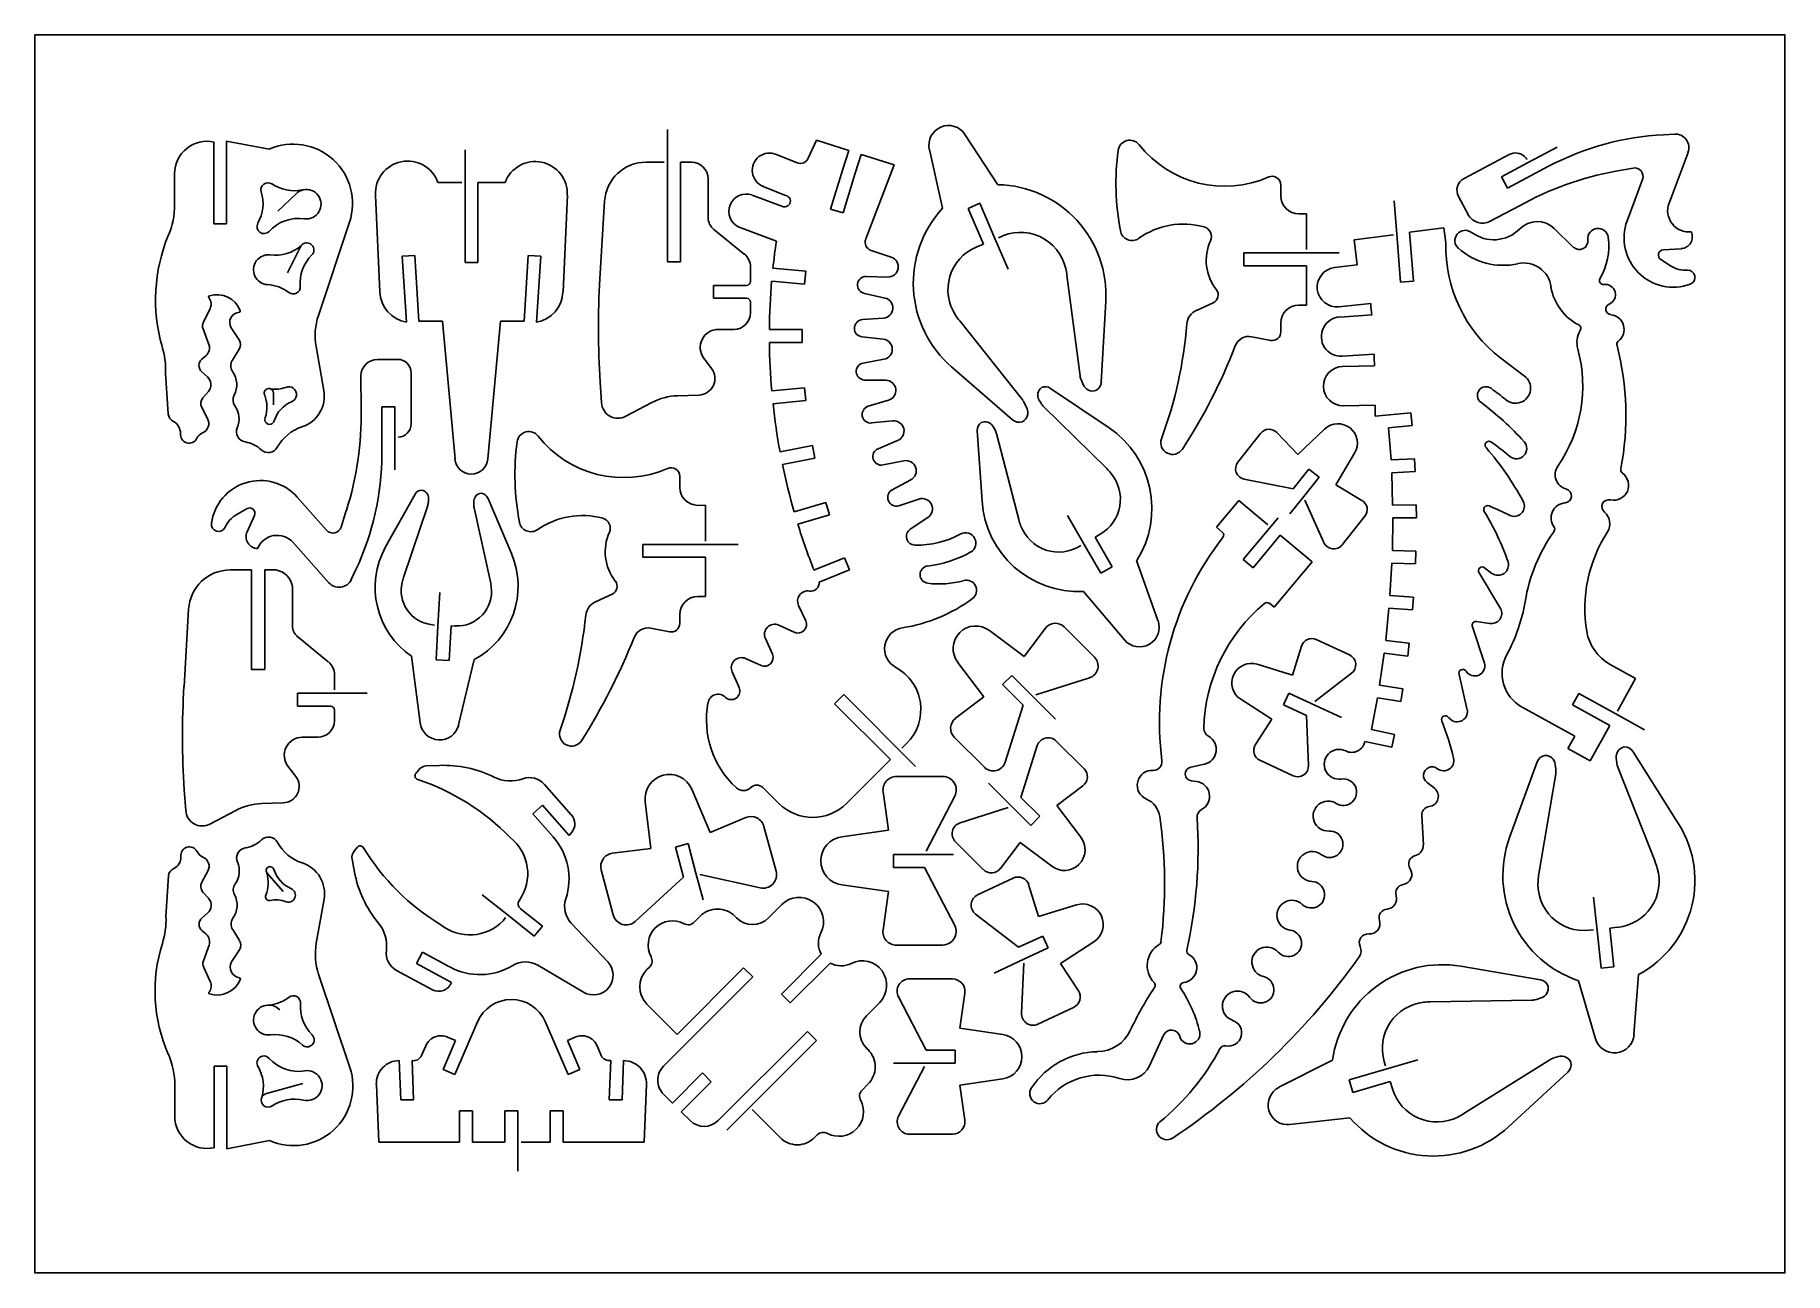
# Model space of a CAD drawing. Header units: millimetres. Extents: x 483 to 724, y 523 to 694.
import ezdxf

# ---------------------------------------------------------------- set-up
doc = ezdxf.new("R2010")
doc.units = ezdxf.units.MM
doc.layers.add('WHITE', color=7, linetype='Continuous')

msp = doc.modelspace()

# ---------------------------------------------------------------- linework, layer by layer
at = {"linetype": 'Continuous'}
msp.add_lwpolyline([(483.21, 693.6), (724.39, 693.6), (724.39, 523.02), (483.21, 523.02)], close=True, dxfattribs=at)
at = {"layer": 'WHITE', "linetype": 'Continuous'}
for p, q in [((570.4, 662.35), (570.4, 680.56)), ((507.88, 678.84), (507.88, 667.59)), ((509.6, 678.99), (515.48, 677.86)), ((509.6, 667.59), (509.6, 678.99)), ((542.51, 662.25), (542.51, 677.77)), ((589.79, 676.65), (590.9, 679.11)), ((590.9, 679.11), (595.37, 677.67)), ((606.47, 677.82), (608.28, 669.73)), ((615.93, 672.97), (611.37, 679.9)), ((688.92, 675.99), (693, 678.14)), ((709.17, 679.94), (707.65, 679.86)), ((569.94, 676.09), (567.43, 676.09)), ((573.71, 676.07), (572.18, 676.07)), ((572.18, 676.07), (572.18, 662.35)), ((585.39, 677.14), (588.24, 675.99)), ((595.37, 677.67), (594.54, 675.1)), ((596.24, 674.58), (597.08, 677.15)), ((597.08, 677.15), (601.61, 675.69)), ((601.61, 675.69), (597.71, 665.49)), ((686.37, 677.13), (680.16, 673.82)), ((685.33, 674.06), (688.92, 675.99)), ((691.91, 675.55), (686.17, 672.49)), ((708.41, 670.43), (711.03, 677.41)), ((502.46, 670.25), (502.46, 674.51)), ((542.04, 673.29), (538.75, 673.29)), ((548, 673.29), (544.23, 673.29)), ((544.23, 673.29), (544.23, 662.25)), ((575.99, 668.42), (575.99, 673.81)), ((594.54, 675.1), (592.87, 669.61)), ((594.58, 669.09), (596.24, 674.58)), ((654.91, 671.43), (654.91, 672.93)), ((686.17, 672.49), (685.33, 674.06)), ((701.08, 674.83), (703.45, 675.27)), ((704.75, 673.7), (702.63, 667.99)), ((519.24, 671.77), (516.67, 669.34)), ((530.15, 671.53), (530.74, 658.21)), ((555.99, 658.21), (556.58, 671.53)), ((561.71, 670.69), (561.07, 660.02)), ((586.35, 669.93), (582.03, 671.55)), ((583.59, 672.71), (586.66, 671.5)), ((670.89, 666.15), (670.52, 670.74)), ((679.41, 671.34), (680.71, 668.86)), ((592.87, 669.61), (594.58, 669.09)), ((611.81, 669.71), (613.45, 670.42)), ((613.92, 664.78), (611.81, 669.71)), ((613.45, 670.42), (615.51, 665.58)), ((658.44, 668.95), (657.39, 668.95)), ((658.44, 664.03), (658.44, 668.95)), ((683.78, 667.93), (687.8, 670.06)), ((507.88, 667.59), (509.6, 667.59)), ((526.55, 667.79), (522.27, 654.95)), ((580.96, 663.42), (576.76, 666.82)), ((580.26, 667.13), (585.39, 665.19)), ((670.43, 666.06), (665, 665.37)), ((671.41, 659.53), (670.89, 666.15)), ((677.37, 667.03), (672.65, 666.41)), ((672.65, 666.41), (673.19, 659.69)), ((677.65, 664.98), (677.37, 667.03)), ((692.59, 666.94), (695.22, 664.37)), ((518.02, 660.83), (519.82, 664.41)), ((598.44, 663.91), (601.21, 663)), ((612.92, 664.37), (613.92, 664.78)), ((615.51, 665.58), (617.31, 661.35)), ((649.83, 661.81), (649.83, 663.57)), ((649.83, 663.57), (662.95, 663.57)), ((665, 665.37), (665.44, 661.95)), ((707.61, 663.99), (710.08, 664.15)), ((533.82, 663.13), (535.54, 663.23)), ((534.4, 654.02), (533.82, 663.13)), ((535.54, 663.23), (536.11, 654.17)), ((544.23, 662.25), (542.51, 662.25)), ((550.62, 654.17), (551.19, 663.23)), ((551.19, 663.23), (552.91, 663.13)), ((552.91, 663.13), (552.32, 654.02)), ((572.18, 662.35), (570.4, 662.35)), ((581.82, 659.65), (581.82, 661.65)), ((584.92, 661.47), (589.43, 661.05)), ((589.43, 661.05), (589.26, 659.27)), ((658.45, 661.81), (649.83, 661.81)), ((658.45, 656.39), (658.45, 661.81)), ((665.44, 661.95), (662.29, 661.54)), ((708.63, 661.81), (707.28, 662.66)), ((576.74, 657.33), (576.74, 659.1)), ((576.74, 659.1), (581.27, 659.1)), ((589.26, 659.27), (584.74, 659.7)), ((600.72, 660.25), (597.8, 660.34)), ((627.25, 646.62), (625.43, 660.49)), ((673.19, 659.69), (671.41, 659.53)), ((581.27, 657.33), (576.74, 657.33)), ((581.82, 655.31), (581.82, 656.78)), ((597.51, 657.99), (600.36, 657.36)), ((630.17, 645.78), (630.79, 656.86)), ((643.28, 655.66), (645.59, 656.7)), ((657.4, 656.39), (658.45, 656.39)), ((662.92, 656.14), (667.29, 656.62)), ((507.35, 655.93), (506.43, 654.02)), ((536.11, 654.17), (539.36, 654.17)), ((539.36, 654.17), (541.1, 635.18)), ((545.63, 635.18), (547.36, 654.17)), ((547.36, 654.17), (550.62, 654.17)), ((600.16, 654.59), (597.24, 654.38)), ((619.35, 643.26), (610.65, 654.21)), ((654.92, 652.7), (654.92, 653.91)), ((667.43, 655.02), (663.04, 654.74)), ((506.38, 653.1), (507.19, 650.95)), ((511.36, 651.58), (510.27, 653.23)), ((577.38, 653.03), (579.54, 653.03)), ((584.42, 653.02), (588.96, 653.02)), ((588.96, 651.25), (584.43, 651.23)), ((588.96, 653.02), (588.96, 651.25)), ((597.21, 652.01), (600.11, 651.7)), ((653.51, 651.51), (650.92, 652.02)), ((506.75, 649.39), (506.22, 648.95)), ((510.42, 648.81), (511.36, 650.31)), ((521.95, 650.67), (523.02, 644.61)), ((533.2, 648.9), (530.42, 648.9)), ((576.47, 647.64), (575.4, 649.05)), ((600.2, 648.91), (597.33, 648.39)), ((663.36, 649.35), (667.76, 649.61)), ((688.48, 646.58), (685.21, 649.09)), ((501.59, 641.39), (501.22, 646.99)), ((506.22, 647.17), (506.98, 646.49)), ((528.14, 646.62), (528.15, 642.06)), ((535.06, 640.01), (535.06, 647.05)), ((609.53, 647.86), (617.93, 640.59)), ((667.82, 648.01), (663.43, 647.93)), ((507.12, 644.49), (506.35, 643.61)), ((516.09, 644.26), (516.08, 642.62)), ((561.11, 645.78), (561.3, 642.94)), ((571.76, 643.9), (574.74, 643.99)), ((584.76, 644.55), (589.27, 644.99)), ((589.27, 644.99), (589.44, 643.22)), ((597.53, 646.06), (600.47, 646.02)), ((631.24, 639.49), (623.17, 644.91)), ((627.69, 645.41), (627.43, 646.02)), ((506.2, 642.27), (506.99, 640.75)), ((531.03, 635.87), (531.03, 642.38)), ((531.03, 642.38), (532.8, 642.38)), ((532.8, 642.38), (532.8, 633.69)), ((564.64, 641.07), (568.22, 642.95)), ((589.44, 643.22), (584.92, 642.78)), ((600.85, 643.27), (598.05, 642.45)), ((619.93, 642.13), (619.65, 642.74)), ((621.57, 643.35), (621.87, 642.85)), ((622.19, 642.42), (630.91, 633.85)), ((663.52, 642.5), (667.92, 642.58)), ((667.92, 642.58), (667.92, 641.07)), ((667.92, 641.07), (672.83, 641.55)), ((672.83, 641.55), (673.01, 639.79)), ((598.52, 640.14), (601.41, 640.43)), ((615.23, 639.69), (615.52, 639.18)), ((660.93, 639.29), (657.24, 635.78)), ((673.01, 639.79), (669.77, 639.47)), ((669.77, 639.47), (670.11, 635.05)), ((585.89, 636.15), (590.36, 637.03)), ((590.36, 637.03), (590.7, 635.29)), ((602.09, 637.71), (599.4, 636.59)), ((613.73, 629.38), (613.08, 639.09)), ((615.73, 638.67), (618.8, 626.83)), ((652.13, 638.71), (648.97, 634.75)), ((657.24, 635.78), (654.36, 638.82)), ((590.7, 635.29), (586.24, 634.41)), ((600.09, 634.35), (602.96, 634.93)), ((662.49, 631.61), (665.08, 635.99)), ((670.11, 635.05), (673.35, 635.22)), ((673.35, 635.22), (673.44, 633.45)), ((572.07, 631.27), (572.07, 632.78)), ((603.91, 632.31), (601.33, 630.91)), ((649.87, 632.39), (656.63, 631.06)), ((656.63, 631.06), (658.79, 633.79)), ((660.19, 632.69), (658.07, 630.02)), ((658.79, 633.79), (660.19, 632.69)), ((673.44, 633.45), (670.2, 633.27)), ((670.2, 633.27), (670.32, 628.82)), ((523.4, 625.37), (519.35, 629.93)), ((535.6, 630.34), (531.54, 623.06)), ((537.43, 629.26), (537.44, 629.75)), ((548.87, 622.15), (545.6, 629.82)), ((602.25, 628.74), (605.04, 629.66)), ((658.07, 630.02), (656.15, 627.61)), ((658.24, 629.49), (660.85, 623.65)), ((666.09, 629.47), (662.49, 631.61)), ((512.44, 628.34), (511.04, 627.54)), ((512.44, 625.15), (513.46, 627.41)), ((526.12, 628.1), (525.4, 625.78)), ((534, 618.86), (537.34, 628.79)), ((543.71, 629.43), (543.68, 628.93)), ((543.72, 628.46), (545.98, 618.23)), ((575.6, 628.81), (574.55, 628.79)), ((575.6, 623.86), (575.6, 628.81)), ((587.84, 627.89), (592.2, 629.19)), ((592.71, 627.47), (588.35, 626.18)), ((592.2, 629.19), (592.71, 627.47)), ((606.27, 627.13), (603.84, 625.49)), ((627.81, 623.41), (625.51, 627.39)), ((649.11, 629.46), (646.04, 625.79)), ((653.11, 626.09), (649.11, 629.46)), ((663.35, 623.33), (666.49, 627.29)), ((670.32, 628.82), (673.57, 628.85)), ((673.59, 627.07), (670.35, 627.05)), ((673.57, 628.85), (673.59, 627.07)), ((630.03, 624.82), (629.31, 624.41)), ((646.04, 625.79), (646.84, 625.11)), ((654.53, 627.06), (649.72, 621.33)), ((651.08, 620.18), (654.84, 624.66)), ((654.84, 624.66), (659.23, 620.99)), ((670.35, 627.05), (670.28, 622.59)), ((523.71, 618.11), (518.78, 623.67)), ((566.99, 621.65), (566.99, 623.39)), ((566.99, 623.39), (580.11, 623.39)), ((630.12, 619.43), (627.81, 623.41)), ((629.31, 624.41), (631.67, 620.34)), ((670.28, 622.59), (673.52, 622.49)), ((673.52, 622.49), (673.45, 620.71)), ((513.07, 619.89), (510.12, 619.89)), ((513.07, 606.17), (513.07, 619.89)), ((516.4, 619.89), (514.87, 619.89)), ((514.87, 619.89), (514.87, 606.17)), ((526.8, 618.55), (527.44, 619.94)), ((575.62, 621.65), (566.99, 621.65)), ((575.62, 616.22), (575.62, 621.65)), ((590.57, 619.84), (594.78, 621.57)), ((595.45, 619.91), (591.28, 618.22)), ((594.78, 621.57), (595.45, 619.91)), ((631.67, 620.34), (630.12, 619.43)), ((637.98, 612.92), (635.04, 621.17)), ((649.72, 621.33), (651.08, 620.18)), ((659.23, 620.99), (653.99, 614.75)), ((670.21, 620.82), (669.95, 616.39)), ((673.45, 620.71), (670.21, 620.82)), ((682.99, 620.2), (684.01, 619.42)), ((518.68, 612.23), (518.68, 617.62)), ((685.19, 614.57), (682.25, 619.47)), ((538.75, 612.18), (538.99, 616.77)), ((562.75, 616.55), (560.44, 615.5)), ((574.56, 616.22), (575.62, 616.22)), ((627.72, 616.93), (633.36, 610.26)), ((653.99, 614.75), (653.33, 615.29)), ((669.95, 616.39), (673.19, 616.13)), ((673.19, 616.13), (673.05, 614.37)), ((504.39, 614.49), (503.75, 603.82)), ((572.08, 612.53), (572.08, 613.74)), ((588.44, 614.99), (589.43, 612.87)), ((669.81, 614.61), (669.37, 610.19)), ((673.05, 614.37), (669.81, 614.61)), ((681.88, 612.79), (683.68, 612.53)), ((523.64, 607.23), (519.44, 610.65)), ((538.28, 612.27), (537.78, 612.35)), ((538.51, 607.49), (538.75, 612.18)), ((540.55, 612.19), (540.28, 607.39)), ((541.14, 612.16), (540.55, 612.19)), ((568.08, 611.86), (570.66, 611.37)), ((583.88, 610.43), (584.84, 608.29)), ((587.86, 611.3), (585.72, 612.29)), ((619.52, 607.94), (614.75, 611.54)), ((622.48, 611.86), (619.52, 607.94)), ((629.23, 607.86), (625.05, 612.03)), ((664.37, 608.17), (659.79, 610.3)), ((669.37, 610.19), (672.6, 609.79)), ((682.99, 607.05), (681.32, 612.05)), ((535.11, 607.99), (536.3, 598.82)), ((657.75, 609.39), (656.52, 605.39)), ((669.16, 608.42), (668.52, 604.03)), ((672.39, 608.03), (669.16, 608.42)), ((672.6, 609.79), (672.39, 608.03)), ((514.87, 606.17), (513.07, 606.17)), ((524.48, 603.37), (524.48, 605.46)), ((540.28, 607.39), (538.51, 607.49)), ((541.6, 598.54), (543.75, 607.54)), ((579.31, 605.83), (580.26, 603.7)), ((583.27, 606.73), (581.15, 607.69)), ((610.37, 607.17), (613.99, 602.41)), ((656.52, 605.39), (651.64, 606.9)), ((659.6, 601.77), (664.65, 605.65)), ((680.61, 600.58), (679.49, 605.46)), ((703.79, 604.93), (700.28, 606.87)), ((616.57, 604.09), (617.83, 605.34)), ((619.4, 601.26), (616.57, 604.09)), ((617.83, 605.34), (623.85, 599.31)), ((621.15, 602.69), (628.53, 605.01)), ((668.52, 604.03), (671.72, 603.5)), ((671.72, 603.5), (671.43, 601.74)), ((701.31, 600.45), (703.79, 604.93)), ((519.4, 601.13), (519.4, 602.9)), ((519.4, 602.9), (528.99, 602.9)), ((523.94, 601.13), (519.4, 601.13)), ((524.48, 599.11), (524.48, 600.58)), ((594.67, 602.71), (593.42, 601.46)), ((593.42, 601.46), (601.12, 593.75)), ((604.57, 592.81), (594.67, 602.71)), ((613.99, 602.41), (610.07, 599.45)), ((616.92, 593.4), (619.4, 601.26)), ((649.39, 602.07), (653.68, 599.31)), ((655.27, 601.31), (656.01, 602.93)), ((658.43, 599.85), (655.27, 601.31)), ((656.01, 602.93), (659.11, 601.49)), ((659.11, 601.49), (663.28, 599.55)), ((668.23, 602.27), (667.4, 597.9)), ((671.43, 601.74), (668.23, 602.27)), ((688.15, 600.99), (695.41, 596.98)), ((695.12, 601.31), (696, 602.86)), ((700.24, 598.47), (695.12, 601.31)), ((696, 602.86), (701, 600.09)), ((653.68, 599.31), (651.41, 595.82)), ((658.73, 592.94), (658.43, 599.85)), ((697.52, 593.58), (700.24, 598.47)), ((701, 600.09), (705.03, 597.86)), ((520.06, 596.83), (522.2, 596.83)), ((602.69, 595.34), (603.36, 596.01)), ((609.89, 596.87), (614.07, 592.7)), ((627.8, 592.5), (623.96, 596.31)), ((670.2, 595.49), (666.49, 596.27)), ((667.4, 597.9), (670.57, 597.22)), ((670.57, 597.22), (670.2, 595.49)), ((695.41, 596.98), (694.48, 595.27)), ((601.12, 593.75), (595.05, 587.73)), ((621.33, 595.69), (619.09, 588.55)), ((652.03, 593.66), (656.61, 591.54)), ((690.25, 593.43), (686.44, 583.01)), ((694.48, 595.27), (697.52, 593.58)), ((701.12, 593.95), (701.2, 593.3)), ((709.38, 585.42), (703.48, 594.82)), ((519.15, 591.43), (518.08, 592.85)), ((536.1, 592.35), (535.7, 591.86)), ((538.94, 592.96), (537.14, 592.89)), ((608.33, 591.43), (601.93, 591.42)), ((642.51, 592.73), (644.37, 593.11)), ((690.48, 578.02), (692.79, 591.81)), ((692.81, 592.42), (692.73, 593.07)), ((701.34, 592.7), (706.48, 579.71)), ((503.79, 589.58), (503.99, 586.74)), ((557.13, 586.14), (553.42, 590.34)), ((576.27, 583.7), (573.72, 589.69)), ((585.74, 587.71), (583.52, 589.89)), ((600.09, 589.31), (600.84, 584.03)), ((606.04, 581.14), (609.97, 588.73)), ((620.45, 584.69), (614.64, 590.5)), ((619.09, 588.55), (621.71, 585.94)), ((624.05, 587.43), (627.63, 590.13)), ((643.27, 590.73), (642.59, 590.82)), ((676.08, 589.8), (675.07, 590.61)), ((507.32, 584.86), (510.91, 586.75)), ((514.46, 587.69), (517.42, 587.79)), ((551.82, 586.27), (553.15, 587.46)), ((554.62, 583.11), (551.82, 586.27)), ((553.15, 587.46), (556.83, 583.29)), ((567.32, 587.95), (568.1, 581.51)), ((617.33, 587.14), (610.71, 585.05)), ((627.35, 583.06), (624.05, 587.43)), ((556.83, 583.29), (557.22, 583.77)), ((581.16, 585.78), (576.27, 583.7)), ((585.35, 578.37), (583.68, 584.54)), ((600.84, 584.03), (594.4, 583.13)), ((621.71, 585.94), (620.45, 584.69)), ((674.55, 581.99), (674.32, 586.05)), ((527.6, 581.65), (527.2, 581.15)), ((568.1, 581.51), (562.8, 580.86)), ((571.5, 581.71), (573.22, 582.18)), ((572.6, 577.57), (571.5, 581.71)), ((573.22, 582.18), (574.31, 578.11)), ((610.07, 582.42), (613.91, 578.61)), ((616.29, 578.77), (618.97, 582.35)), ((618.97, 582.35), (623.35, 579.06)), ((526.92, 580.02), (527.24, 578.26)), ((601.52, 578.9), (601.52, 580.67)), ((601.52, 580.67), (609.8, 580.67)), ((605.81, 578.9), (601.52, 578.9)), ((609.97, 570.88), (605.81, 578.9)), ((501.26, 572.13), (501.61, 577.73)), ((507.03, 578.37), (506.21, 576.86)), ((517.43, 575.57), (515.22, 578.11)), ((561.25, 578.55), (562.91, 572.35)), ((565.94, 571.46), (572.6, 577.57)), ((574.31, 578.11), (575.3, 574.45)), ((574.84, 577.93), (583.15, 576.09)), ((594.4, 576.49), (600.84, 575.57)), ((618.03, 577.42), (613.12, 575.11)), ((621.52, 572.15), (620.2, 576.43)), ((506.36, 575.5), (507.15, 574.63)), ((521.98, 568.45), (523.06, 574.51)), ((548.46, 572.27), (544.86, 575.14)), ((600.84, 575.57), (600.09, 570.31)), ((698.49, 570.23), (698.01, 574.82)), ((507.02, 572.62), (506.24, 571.97)), ((548.08, 571.98), (547.72, 571.55)), ((552.03, 569.42), (548.46, 572.27)), ((550.07, 573.26), (553.14, 570.82)), ((574.9, 572.17), (574.07, 571.34)), ((579.88, 571.94), (579.66, 572.17)), ((586.12, 573.78), (584.31, 571.94)), ((612.84, 572.46), (618.75, 567.89)), ((626.75, 573.74), (621.52, 572.15)), ((506.24, 570.15), (506.78, 569.73)), ((510.46, 570.33), (511.39, 568.81)), ((553.14, 570.82), (552.03, 569.42)), ((562.14, 565.91), (557.12, 571.21)), ((618.75, 567.89), (622.11, 569.45)), ((622.11, 569.45), (622.85, 567.82)), ((697.4, 570.25), (698.01, 570.31)), ((699.04, 565.02), (698.49, 570.23)), ((701.32, 570.65), (700.24, 570.54)), ((700.24, 570.54), (700.81, 565.21)), ((507.2, 568.17), (506.42, 566.02)), ((511.38, 567.54), (510.31, 565.87)), ((535.8, 565.66), (536.64, 567.22)), ((536.64, 567.22), (540.36, 565.19)), ((586.1, 561.45), (591.58, 566.94)), ((601.93, 568.19), (608.33, 568.21)), ((622.85, 567.82), (619.57, 566.29)), ((624.55, 565.66), (629.13, 568.63)), ((506.47, 565.1), (507.37, 563.19)), ((533.04, 564.7), (537.99, 562.05)), ((540.6, 563.03), (535.8, 565.66)), ((552.52, 565.41), (558.79, 561.71)), ((567.91, 565.17), (567.54, 564.82)), ((571.71, 555.89), (580.88, 565.07)), ((580.88, 565.07), (582.15, 563.81)), ((592.8, 565.72), (587.31, 560.23)), ((619.57, 566.29), (615.4, 564.35)), ((619.48, 565.73), (619.19, 558.82)), ((627.01, 561.91), (624.55, 565.66)), ((690.68, 563.42), (679.72, 565.29)), ((700.81, 565.21), (699.04, 565.02)), ((526.6, 551.34), (522.3, 564.17)), ((582.15, 563.81), (569.84, 551.5)), ((609.65, 563.54), (603.75, 563.54)), ((695.93, 563.27), (698.26, 555.3)), ((703.57, 555.87), (704.2, 564.14)), ((567.52, 560.06), (571.71, 555.89)), ((587.31, 560.23), (586.1, 561.45)), ((597.79, 558.45), (599.63, 560.29)), ((602.23, 561.05), (606.03, 553.73)), ((610.67, 556.73), (611.36, 561.59)), ((621.44, 557.3), (626.33, 559.59)), ((675.55, 560.38), (689.52, 560.62)), ((690.13, 560.71), (690.77, 560.92)), ((544.22, 557.64), (541.06, 550.37)), ((556.7, 550.37), (553.54, 557.65)), ((539.46, 551.06), (541.18, 555.03)), ((541.18, 555.03), (540.07, 555.51)), ((557.67, 555.51), (556.58, 555.03)), ((556.58, 555.03), (558.3, 551.06)), ((577.35, 544.01), (589.66, 556.31)), ((590.91, 555.06), (581.82, 545.95)), ((589.66, 556.31), (590.91, 555.06)), ((616.6, 555.9), (610.67, 556.73)), ((636.79, 551.57), (638.76, 555.79)), ((535.18, 552.3), (535.39, 546.87)), ((537.08, 554.33), (536.5, 552.99)), ((561.24, 552.99), (560.67, 554.33)), ((562.35, 546.87), (562.56, 552.3)), ((598.01, 553.79), (597.79, 554.02)), ((606.03, 553.73), (610.01, 553.73)), ((610.01, 553.73), (610.01, 551.93)), ((662.04, 552.34), (654.65, 548.6)), ((669.37, 551.1), (673.79, 552.41)), ((691.99, 552.38), (680.15, 544.98)), ((693.17, 552.83), (692.53, 552.65)), ((509.63, 551.53), (507.91, 551.53)), ((507.91, 551.53), (507.91, 540.28)), ((509.63, 540.12), (509.63, 551.53)), ((533.62, 546.87), (533.4, 552.29)), ((541.06, 550.37), (539.46, 551.06)), ((558.3, 551.06), (556.7, 550.37)), ((564.34, 552.29), (564.12, 546.87)), ((571.07, 546.43), (575.19, 550.58)), ((575.19, 550.58), (576.4, 549.35)), ((610.01, 551.93), (601.51, 551.93)), ((605.79, 551.46), (602.23, 544.62)), ((664.35, 549.61), (669.37, 551.1)), ((669.35, 551.58), (669.17, 552.17)), ((686.29, 543.16), (694.47, 550.69)), ((502.48, 544.61), (502.48, 548.87)), ((520.14, 549.11), (515.11, 547.77)), ((530.26, 549.01), (530.58, 541.02)), ((567.16, 541.02), (567.48, 549.01)), ((569.84, 547.66), (571.07, 546.43)), ((576.4, 549.35), (572.28, 545.23)), ((597.2, 548.22), (598.01, 549.03)), ((610.67, 548.91), (616.6, 549.75)), ((611.36, 544.08), (610.67, 548.91)), ((664.85, 547.9), (664.35, 549.61)), ((670, 549.42), (664.85, 547.9)), ((670.3, 548.39), (670, 549.42)), ((535.39, 546.87), (533.62, 546.87)), ((541.74, 541.02), (541.74, 545.34)), ((541.74, 545.34), (543.51, 545.34)), ((543.51, 545.34), (543.51, 541.02)), ((547.98, 541.02), (547.98, 545.34)), ((547.98, 545.34), (549.75, 545.34)), ((549.75, 545.34), (549.75, 537.06)), ((554.23, 541.02), (554.23, 545.34)), ((554.23, 545.34), (556, 545.34)), ((556, 545.34), (556, 541.02)), ((564.12, 546.87), (562.35, 546.87)), ((572.28, 545.23), (573.51, 544.01)), ((581.82, 545.95), (578.56, 542.7)), ((582.06, 545.53), (585.9, 541.68)), ((656.17, 543.46), (664.43, 544.38)), ((509.63, 540.12), (515.51, 541.25)), ((530.58, 541.02), (541.74, 541.02)), ((543.51, 541.02), (547.98, 541.02)), ((550.22, 541.02), (554.23, 541.02)), ((556, 541.02), (567.16, 541.02)), ((590.66, 541.68), (591.03, 542.05)), ((603.75, 542.13), (609.65, 542.13))]:
    msp.add_line(p, q, dxfattribs=at)
for centre, radius, start, end in [((609.11, 678.42), 2.71, 33.1262, 192.8193), ((506.9, 674.51), 4.44, 77.1729, 180), ((518.79, 670.38), 8.18, 341.5651, 113.8487), ((634.11, 677.47), 1.63, 38.3675, 172.4674), ((647.18, 687.76), 15, 218.1933, 293.8197), ((709.48, 642.22), 37.68, 92.7869, 117.8055), ((709.29, 678.09), 1.86, 338.5795, 93.7046), ((534.57, 671.8), 4.43, 19.5858, 183.5461), ((552.15, 671.73), 4.43, 357.4131, 159.3834), ((567.44, 670.35), 5.73, 90.1332, 176.6726), ((573.71, 673.79), 2.28, 0.3364, 90), ((584.44, 674.95), 2.38, 66.5912, 249.1455), ((588.68, 677.1), 1.2, 248.3171, 337.7239), ((667.45, 673.15), 35.26, 172.6062, 190.6292), ((687.22, 675.46), 1.88, 47.5046, 117.0828), ((687.23, 675.46), 1.88, 32.2213, 47.5895), ((515.32, 672.27), 0.971, 56.4494, 196.9274), ((518.95, 677.66), 5.52, 235.9262, 281.4184), ((615.6, 657.77), 15.21, 356.5834, 88.7437), ((653.72, 672.95), 1.19, 358.712, 113.9628), ((681.01, 672.21), 1.83, 117.8755, 208.4429), ((708.63, 632.97), 42.54, 100.2232, 119.3175), ((703.65, 674.11), 1.18, 339.5196, 99.7824), ((509.28, 670.35), 5.36, 329.8667, 17.8045), ((520.69, 670.19), 2.14, 103.6322, 132.6789), ((520.6, 670.29), 2.04, 262.875, 101.753), ((581.24, 669.3), 2.39, 70.7847, 245.553), ((586.52, 670.71), 0.798, 257.3666, 80.3811), ((657.39, 671.43), 2.48, 180, 270), ((491.95, 670.19), 10.51, 336.2005, 0.2914), ((519.52, 662.87), 5.46, 81.2752, 137.9712), ((578.04, 668.42), 2.05, 180.1551, 231.437), ((619.52, 659.4), 15.26, 137.4165, 229.1444), ((682.72, 669.97), 2.3, 208.7962, 297.604), ((711.16, 669.4), 2.94, 159.4503, 275.8879), ((523.07, 657.12), 23.24, 157.659, 196.033), ((514.78, 667.2), 0.969, 151.7976, 315.7469), ((619.03, 660.02), 6.39, 12.6318, 118.3849), ((634.41, 666.93), 1.64, 189.9314, 305.3383), ((641.45, 657.1), 10.45, 74.175, 125.6566), ((643.95, 665.82), 1.39, 335.4976, 75.0578), ((680.32, 665.27), 1.42, 51.8428, 229.2222), ((684.25, 670.43), 5.05, 232.9189, 315.4276), ((690.25, 664.52), 3.37, 45.9729, 135.3182), ((698.63, 665.54), 1.41, 7.5946, 186.5198), ((691.3, 664.51), 8.81, 329.3395, 7.9376), ((708.99, 665.63), 6.78, 159.6417, 290.3583), ((710.01, 665.77), 1.61, 272.3663, 26.3548), ((515.39, 661.26), 2.06, 83.2911, 266.2847), ((516.31, 668.79), 5.54, 262.9435, 310.706), ((525.28, 659.38), 5.54, 135.0533, 184.3912), ((520.48, 664.19), 0.699, 131.7006, 162.0789), ((520.67, 663.98), 0.982, 315.0003, 131.6976), ((579.55, 661.65), 2.27, 0, 51.4454), ((672.81, 652.21), 88.38, 171.5509, 173.9815), ((598.81, 665.05), 1.19, 158.3175, 251.7681), ((615.4, 658.5), 6.37, 112.9118, 213.5574), ((651.21, 662.55), 6.58, 155.8251, 218.079), ((697, 664.45), 19.36, 178.4209, 232.4988), ((685.54, 671.08), 9.22, 228.2162, 282.6565), ((696.05, 665.22), 1.18, 225.7157, 7.5656), ((707.66, 663.27), 0.721, 93.6087, 238.3188), ((600.77, 661.66), 1.41, 267.8389, 71.9061), ((614.81, 659.13), 10.71, 7.2684, 12.3379), ((662.64, 658.85), 2.72, 97.3344, 275.9061), ((688.41, 658.41), 3.78, 6.9234, 103.0553), ((710.8, 665.25), 4.08, 237.7277, 272.2058), ((711.01, 660.2), 0.983, 289.8081, 93.1198), ((514.95, 653.82), 5.39, 52.7226, 86.7325), ((518.8, 658.87), 0.96, 232.3339, 4.7644), ((672.77, 653.21), 111.91, 176.5132, 183.8087), ((581.27, 659.65), 0.547, 270, 0), ((672.83, 652.23), 88.41, 175.1553, 179.4901), ((597.76, 659.15), 1.19, 87.8667, 257.8833), ((645.09, 657.78), 1.19, 294.6812, 37.2236), ((699.25, 660.07), 7.21, 189.6887, 242.8189), ((699.35, 659.75), 0.537, 150.2551, 277.125), ((699.63, 657.83), 1.4, 291.911, 99.0424), ((507.26, 657.51), 0.134, 95.7106, 225), ((506.15, 656.54), 1.34, 333.02, 41.0002), ((508.28, 654.36), 3.45, 21.1587, 107.5164), ((535.18, 658.39), 4.44, 182.4074, 259.9721), ((551.59, 658.35), 4.39, 279.6052, 358.0908), ((581.27, 656.78), 0.547, 0, 90), ((600.05, 655.99), 1.4, 274.357, 77.4123), ((657.4, 653.91), 2.48, 90, 180), ((507.06, 642.49), 160.86, 4.4686, 5.0405), ((700.47, 655.83), 0.764, 113.8602, 263.991), ((507.51, 653.49), 1.2, 154.0755, 199.2891), ((511.47, 653.99), 1.42, 93.7782, 212.3474), ((511.38, 655.54), 0.129, 267.8208, 30.092), ((530.57, 652.18), 8.75, 161.5326, 189.9157), ((579.54, 655.31), 2.28, 270, 0), ((597.33, 653.19), 1.19, 94.4966, 264.2263), ((619.01, 660.87), 10.69, 213.4522, 218.5705), ((584, 658.29), 58.12, 339.5239, 355.566), ((644.22, 653.58), 2.29, 114.3368, 174.5878), ((663.19, 652.05), 2.7, 93.117, 273.6823), ((695.71, 653.18), 0.543, 329.0374, 62.1759), ((700.19, 653.03), 2.03, 307.5457, 84.4007), ((510.32, 650.94), 1.21, 328.9283, 31.6075), ((577.37, 650.55), 2.48, 89.9195, 217.4114), ((672.8, 652.23), 88.38, 180.6483, 184.9855), ((599.95, 650.3), 1.41, 280.4228, 83.4132), ((650.53, 650.01), 2.05, 79.1293, 158.6143), ((653.72, 652.69), 1.19, 259.6952, 0.6366), ((699.08, 651.22), 3.36, 149.9201, 195.378), ((701.74, 651), 0.523, 127.5295, 202.4874), ((490.52, 647.47), 10.7, 357.4298, 17.5327), ((506.99, 648.06), 1.18, 130.8818, 229.1182), ((505.85, 650.49), 1.42, 309.458, 19.0397), ((511.62, 648.03), 1.43, 147.182, 214.7221), ((530.42, 646.62), 2.28, 90, 180), ((533.23, 647.07), 1.83, 359.1636, 90.8364), ((576.91, 678.49), 76.89, 326.9227, 338.852), ((507.06, 642.49), 160.86, 1.9664, 2.5368), ((677.09, 645.23), 19.43, 325.372, 15.1999), ((662.75, 641.14), 39.71, 349.4208, 14.0906), ((506.07, 645.42), 1.4, 318.4566, 49.6355), ((507.88, 645.41), 3.14, 332.6585, 35.3048), ((574.64, 646.27), 2.28, 272.3441, 36.9368), ((597.58, 647.24), 1.18, 101.7866, 268.0116), ((629, 646.79), 1.76, 185.6673, 206.1753), ((663.49, 645.22), 2.71, 91.4109, 270.5617), ((687.26, 644.92), 2.07, 229.4025, 53.745), ((511.96, 643.31), 1.45, 153.1778, 214.1186), ((515.45, 644.25), 0.636, 79.9055, 203.5924), ((510.51, 642.31), 4.67, 341.8753, 21.0726), ((515.45, 644.24), 0.64, 1.5424, 79.991), ((516.3, 649.15), 4.36, 262.1142, 289.6728), ((518.19, 644.07), 1.06, 289.5583, 113.6703), ((518.64, 643.83), 4.44, 287.8219, 10.0261), ((600.46, 644.62), 1.4, 286.1797, 89.8468), ((622.69, 643.98), 1.28, 125.5364, 209.2128), ((622.47, 643.87), 1.26, 55.7139, 114.3466), ((628.99, 645.94), 1.4, 202.4096, 288.4349), ((628.75, 645.87), 1.43, 298.4822, 356.257), ((683.19, 643.95), 1.19, 54.1623, 233.6428), ((661.29, 613.33), 38.83, 50.6428, 54.4326), ((507.23, 642.83), 1.17, 138.6914, 208.6104), ((508.22, 640.7), 3.12, 336.8334, 35.2527), ((520.21, 639.16), 4.23, 113.1239, 162.3867), ((485.64, 641.1), 42.52, 342.1925, 1.2869), ((563.56, 643.06), 2.27, 183.0305, 298.5294), ((572.04, 635.74), 8.16, 91.9532, 117.9364), ((672.83, 652.23), 88.41, 186.1379, 190.4795), ((598.39, 641.31), 1.18, 106.5132, 276.3613), ((618.63, 641.57), 1.42, 298.0092, 23.1986), ((617.37, 641.74), 2.49, 23.6821, 37.606), ((623.61, 643.82), 2, 209.2108, 224.5267), ((656.62, 608.6), 43.03, 42.3076, 53.0557), ((502.79, 641.47), 1.21, 183.6835, 246.4759), ((501.26, 638.65), 2.01, 1.8602, 58.4933), ((505.75, 640.07), 1.41, 293.9077, 28.7398), ((512.39, 638.93), 1.42, 157.3072, 261.3333), ((515.55, 640.6), 0.649, 156.6999, 346.0569), ((522, 633.73), 6.21, 108.785, 150.4077), ((533.2, 640.02), 1.85, 272.0957, 359.5894), ((601.56, 639.02), 1.42, 292.254, 95.8185), ((614.33, 639.17), 1.26, 125.0066, 183.6396), ((614.15, 639.07), 1.24, 29.5926, 115.4636), ((613.79, 638.15), 2.01, 14.9678, 30.702), ((618.86, 641.66), 1.42, 229.0375, 287.6963), ((623.72, 628.37), 13.42, 327.5419, 55.9311), ((653.29, 637.79), 1.48, 43.903, 141.5823), ((662.79, 637.36), 2.67, 329.1187, 133.9672), ((504.46, 638.56), 1.2, 172.6501, 333.9793), ((506.96, 637.31), 1.6, 113.603, 153.2429), ((511.47, 633.28), 4.31, 47.0756, 80.521), ((515.36, 637.46), 1.41, 226.9552, 331.7286), ((584.74, 633.02), 35.38, 172.6637, 190.6455), ((551.27, 637.33), 1.63, 38.3392, 172.4871), ((564.36, 647.65), 15.04, 218.2314, 293.6788), ((639.99, 637.44), 1.63, 161.5312, 326.0088), ((683.59, 637.09), 0.525, 48.5913, 228.5913), ((661.61, 605.71), 38.83, 50.1818, 54.9129), ((687.38, 636.63), 1.42, 230.501, 41.393), ((493.22, 636.01), 37.81, 334.8431, 359.7847), ((543.36, 635.38), 2.28, 185.0425, 354.9575), ((672.83, 652.2), 88.4, 191.6118, 195.964), ((599.86, 635.51), 1.18, 113.0425, 281.3546), ((603.26, 633.56), 1.4, 297.3603, 102.4651), ((650.15, 633.85), 1.48, 142.3058, 259.095), ((651.25, 609.28), 42.13, 28.4709, 40.6032), ((514.27, 625.42), 6.79, 41.5421, 172.3542), ((570.87, 632.77), 1.2, 0.587, 112.8833), ((627.25, 629.63), 5.55, 299.9772, 40.4172), ((624.35, 627.18), 9.35, 40.3179, 45.4621), ((694.79, 633.02), 2.07, 145.5486, 255.4063), ((700.78, 631.55), 2.06, 257.8536, 54.5079), ((702.29, 633.69), 0.536, 162.4744, 235.1247), ((536.54, 629.81), 1.08, 91.7592, 150.4157), ((536.36, 629.81), 1.08, 357.1729, 82.2664), ((544.8, 629.37), 1.09, 92.7542, 176.5065), ((544.63, 629.41), 1.05, 22.6781, 83.5821), ((574.55, 631.27), 2.48, 180, 270), ((601.92, 629.88), 1.19, 119.4089, 286.4782), ((605.48, 628.31), 1.42, 303.5244, 108.1491), ((693.99, 630.09), 0.971, 275.4433, 73.3533), ((700.11, 628.61), 0.958, 76.043, 231.4881), ((513.02, 624.05), 4.01, 119.5758, 154.4665), ((512.8, 627.71), 0.722, 334.7184, 119.9882), ((535.55, 629.39), 1.88, 341.4373, 355.9437), ((545.43, 628.84), 1.75, 177.2019, 192.5963), ((558.63, 616.62), 10.76, 74.8027, 124.785), ((627, 630.21), 13.29, 183.5656, 273.1034), ((665.35, 628.21), 1.47, 321.259, 59.4818), ((683.41, 628.21), 0.544, 68.459, 210.9638), ((652.68, 609.38), 35.5, 19.1013, 31.5049), ((668.89, 592.78), 38.83, 63.17, 67.7139), ((687.07, 628.67), 1.4, 242.2161, 29.4759), ((694.21, 627.06), 2.06, 93.5454, 216.9837), ((698.11, 626.25), 2.14, 328.413, 48.768), ((508.52, 626.19), 0.996, 172.3047, 334.8407), ((513.95, 624.49), 1.65, 156.1317, 267.6909), ((516.59, 621.74), 2.92, 41.4734, 158.0078), ((524.28, 626.15), 1.18, 221.7948, 341.5657), ((551.56, 626.79), 1.63, 190.9111, 304.9671), ((561.11, 625.66), 1.39, 335.6388, 75.5649), ((568.41, 622.4), 6.61, 156.0105, 217.7645), ((672.83, 652.23), 88.4, 197.1396, 201.4917), ((604.49, 624.5), 1.19, 123.499, 269.3658), ((604.82, 635.73), 12.42, 268.4209, 298.8395), ((611.47, 623.59), 1.42, 299.9457, 117.532), ((627.85, 629.18), 9.36, 194.5315, 199.6483), ((624.28, 627.9), 5.55, 199.639, 303.5305), ((646.51, 624.7), 0.531, 323.129, 51.1146), ((711.13, 611.91), 22.83, 144.4351, 170.9282), ((692.12, 625.51), 0.536, 324.3459, 35.7759), ((716.17, 614.59), 19.36, 147.0324, 189.5142), ((541.56, 617.48), 11.47, 150.8947, 235.7897), ((604.48, 635.9), 15.57, 276.5479, 299.6237), ((679.55, 598.93), 41.37, 142.0341, 187.3916), ((662.2, 624.26), 1.48, 204.5412, 320.8318), ((510.12, 614.14), 5.75, 90, 176.5398), ((516.03, 617.23), 2.68, 8.3334, 82.0027), ((538.35, 617.63), 11.45, 298.1471, 23.2512), ((606.38, 619.25), 1.19, 95.8873, 264.0991), ((682.68, 619.78), 0.525, 53.1301, 215.7067), ((684.85, 620.58), 1.43, 234.0903, 16.7503), ((525.11, 619.41), 1.91, 222.732, 333.2548), ((538.43, 617.06), 4.75, 166.7321, 262.0947), ((541.59, 616.33), 8, 161.5661, 166.8289), ((541.37, 616.93), 4.77, 267.1906, 7.0518), ((538.18, 616.49), 7.99, 7.3739, 12.6222), ((562.26, 617.63), 1.18, 294.5505, 37.6476), ((590.11, 618.15), 1.18, 261.5008, 3.252), ((607.83, 630.86), 12.9, 262.9926, 285.0992), ((611.58, 617.08), 1.4, 305.7161, 106.54), ((561.39, 613.43), 2.27, 114.5085, 174.5722), ((574.56, 613.74), 2.48, 90, 180), ((589.72, 615.59), 1.41, 81.2218, 205.1784), ((599.44, 633.41), 21.75, 278.8655, 306.5858), ((667.53, 597.42), 23.25, 129.8098, 178.4554), ((652.99, 614.88), 0.529, 50.3253, 130.7648), ((663.71, 620.03), 25.29, 332.1539, 349.7056), ((488.12, 621.19), 71.4, 340.8816, 353.9327), ((588.35, 612.38), 1.19, 245.4495, 24.5505), ((635.44, 611.99), 2.71, 219.8056, 20.1275), ((681.81, 612.26), 0.537, 82.875, 203.3852), ((683.95, 613.91), 1.41, 259.1145, 27.7839), ((520.74, 612.24), 2.05, 180.2276, 230.96), ((480.25, 645.22), 92.29, 328.0272, 337.9609), ((567.7, 609.85), 2.05, 79.1285, 158.6143), ((570.88, 612.55), 1.21, 259.1861, 358.727), ((585.14, 611.02), 1.39, 65.2947, 205.119), ((603.23, 609.03), 2.92, 98.6864, 241.9121), ((612.87, 609.05), 3.12, 52.9833, 217.0167), ((623.84, 610.83), 1.71, 44.6835, 142.9508), ((659.16, 608.97), 1.47, 64.7056, 163.2194), ((703.37, 612.46), 6.38, 189.578, 241.0163), ((580.57, 606.42), 1.39, 65.2947, 205.119), ((583.75, 607.81), 1.19, 245.8459, 23.6665), ((628.01, 606.65), 1.72, 287.763, 44.9217), ((663.75, 606.83), 1.49, 307.3815, 64.5807), ((690.72, 605.65), 5.32, 151.0743, 241.057), ((522.18, 605.45), 2.31, 0.3312, 50.6176), ((598.72, 600.67), 6.58, 314.8387, 61.5648), ((650.85, 604.33), 2.69, 73.0016, 236.9409), ((679.98, 605.66), 0.529, 29.9272, 202.5555), ((681.62, 606.69), 1.41, 212.943, 14.5359), ((615.45, 597.01), 111.91, 176.5132, 183.8087), ((579.17, 603.21), 1.19, 225.0823, 24.4733), ((523.94, 600.58), 0.547, 0, 90), ((588.56, 599.28), 12.81, 169.6003, 227.3477), ((577.35, 601.37), 1.4, 45.3719, 170.7237), ((679.21, 600.38), 1.42, 214.7717, 8.2273), ((522.2, 599.11), 2.28, 270, 0), ((538.98, 599.17), 2.7, 187.4858, 346.4735), ((611.1, 598.08), 1.71, 127.2757, 225.0174), ((677.59, 599.28), 0.527, 32.4695, 201.921), ((641.13, 584.98), 38.64, 13.4113, 21.4148), ((520.05, 594.35), 2.48, 89.9198, 217.411), ((557.16, 597.28), 1.66, 161.3964, 326.1357), ((622.84, 595.19), 1.58, 44.9408, 161.8966), ((645.48, 598.02), 1.17, 178.7127, 242.2717), ((643.92, 595.15), 2.09, 282.5644, 60.9545), ((652.65, 595.01), 1.48, 146.645, 245.0588), ((664.68, 596.59), 1.84, 243.2489, 349.992), ((615.28, 593.91), 1.72, 225.0003, 342.4077), ((637.34, 593.46), 1.19, 268.3147, 7.0869), ((662.94, 593.11), 2.05, 63.6685, 278.4136), ((677.33, 593.63), 1.42, 233.0224, 12.4705), ((691.59, 592.94), 1.43, 101.5953, 159.8457), ((691.33, 592.94), 1.4, 5.4403, 91.0912), ((702.56, 594.1), 1.44, 102.4902, 185.8352), ((703.45, 593.53), 2.26, 185.7438, 201.4241), ((702.27, 594.09), 1.42, 31.1486, 90.5405), ((517.35, 590.06), 2.27, 271.796, 37.2772), ((536.12, 591.52), 0.541, 141.7041, 253.004), ((526.1, 561.11), 31.48, 44.0906, 71.7339), ((537.2, 591.49), 1.4, 92.5076, 141.7918), ((539.58, 577.57), 15.4, 63.4128, 92.3818), ((548.73, 595.88), 5.07, 243.5204, 290.0681), ((551.36, 588.53), 2.74, 41.4481, 109.0529), ((570.64, 588.37), 3.35, 23.1986, 187.0967), ((601.92, 589.58), 1.84, 89.3964, 188.3346), ((608.33, 589.58), 1.85, 332.5112, 90), ((626.65, 591.39), 1.6, 307.6782, 43.9676), ((637.19, 590.22), 2.06, 86.6558, 247.1006), ((642.71, 591.78), 0.968, 101.9457, 262.8587), ((657.25, 592.87), 1.48, 244.359, 2.5791), ((663.52, 589.27), 1.83, 237.465, 98.7778), ((675.76, 591.57), 1.18, 52.3524, 234.1623), ((690.55, 592.18), 2.28, 350.5927, 6.0441), ((580.86, 590.93), 1.44, 227.6195, 314.2462), ((582.68, 589.06), 1.18, 45, 134.5416), ((643.03, 588.69), 2.06, 297.676, 83.3296), ((675.21, 588.69), 1.41, 276.5198, 52.2671), ((506.27, 586.89), 2.28, 183.6989, 297.4552), ((514.72, 579.53), 8.17, 91.8717, 117.8195), ((555.78, 584.9), 1.83, 321.7959, 42.3575), ((590.39, 592.39), 6.6, 225.1639, 315), ((635.13, 585.47), 3.12, 8.005, 66.3369), ((644.56, 585.82), 1.19, 118.8672, 183.2155), ((661.43, 585.98), 2.07, 57.6536, 273.3139), ((675.51, 586.1), 1.19, 96.7124, 182.5943), ((581.88, 584.06), 1.86, 14.8781, 112.7217), ((611.19, 583.54), 1.58, 107.5627, 225.0496), ((574.1, 576.66), 64.79, 352.9086, 8.1985), ((578.78, 581.57), 64.73, 347.4313, 3.7017), ((661.64, 582.09), 1.83, 232.5735, 92.8368), ((697.31, 577.09), 14.67, 298.0327, 34.5997), ((504.49, 580.55), 1.18, 27.0896, 186.8018), ((512.42, 580.19), 1.42, 98.6536, 202.7054), ((511.64, 585.47), 3.92, 278.2034, 314.9932), ((515.39, 581.66), 1.43, 28.4821, 133.1035), ((521.84, 585.15), 5.91, 208.4232, 252.1434), ((528.03, 581.33), 0.544, 30.9638, 143.1301), ((555.4, 597.96), 31.48, 211.2906, 238.9249), ((544.75, 578.02), 6.37, 324.4624, 51.6272), ((548.01, 577.3), 8.8, 341.8459, 41.391), ((594.87, 579.81), 3.35, 98.001, 261.999), ((625.07, 581.34), 2.86, 232.9696, 37.0304), ((673.13, 581.93), 1.42, 282.9946, 2.6754), ((700.76, 577.76), 15.25, 159.8642, 251.5494), ((501.68, 580.26), 1.64, 293.4992, 5.1233), ((506.99, 581.8), 1.61, 206.4371, 246.5188), ((505.83, 579.05), 1.38, 330.4612, 67.8905), ((508.31, 578.41), 3.06, 324.3755, 23.8865), ((515.62, 578.47), 0.535, 17.5245, 198.8861), ((518.67, 575.29), 4.45, 350.0219, 72.2188), ((528.39, 580.26), 1.49, 142.9825, 189.2624), ((563.03, 579.03), 1.84, 97.0735, 195.1457), ((659.25, 579.03), 2.06, 51.5719, 268.1524), ((673.7, 579.39), 1.17, 101.9667, 214.7214), ((696.47, 575.87), 10.72, 15.8429, 21.027), ((502.82, 577.65), 1.21, 113.4481, 176.1859), ((507.26, 576.29), 1.19, 151.1328, 221.367), ((511.95, 575.81), 1.41, 144.8833, 207.8894), ((510.92, 576.81), 4.44, 337.0496, 17.4566), ((515.62, 578.46), 0.531, 197.5256, 220.9144), ((520.34, 580.02), 4.44, 198.1743, 246.4103), ((542.46, 581.12), 15.48, 190.6346, 219.483), ((583.56, 577.89), 1.85, 257.0674, 15.0378), ((615.03, 579.73), 1.58, 225, 322.8417), ((618.69, 576.01), 1.57, 15.8114, 115.2532), ((659.12, 575.14), 1.83, 226.6745, 87.9828), ((671.93, 575.37), 1.18, 98.4986, 198.4349), ((671.54, 577.94), 1.43, 278.8312, 33.4373), ((696.73, 576.59), 6.39, 175.693, 275.9965), ((701.03, 576.2), 10.71, 170.2214, 175.3301), ((700.67, 576.99), 6.38, 275.8774, 16.3892), ((506.11, 573.69), 1.4, 310.3645, 42.3102), ((507.99, 573.7), 3.08, 324.0412, 28.1466), ((515.51, 574.86), 0.538, 156.6788, 279.8913), ((516.45, 570.86), 3.57, 67.0603, 103.7393), ((518.13, 575.08), 0.973, 252.8964, 63.506), ((550.55, 573.86), 0.763, 143.1045, 231.3255), ((559.55, 573.51), 3.35, 161.8544, 223.5477), ((588.51, 571.4), 3.37, 333.0561, 135.1678), ((613.79, 573.7), 1.56, 115.2532, 232.6404), ((656.44, 572.31), 2.07, 46.3079, 262.5526), ((669.43, 574.58), 1.43, 275.1847, 16.6293), ((490.56, 571.67), 10.71, 342.3659, 2.4718), ((507.02, 571.06), 1.19, 130.4622, 229.5378), ((511.64, 571.09), 1.41, 145.4049, 212.6364), ((564.7, 572.83), 1.85, 195.0378, 312.0793), ((577.27, 569.82), 3.35, 44.5157, 135.3235), ((582.1, 574.15), 3.13, 225, 315), ((627.6, 571.03), 2.84, 302.7399, 107.3594), ((667.17, 571.14), 1.41, 264.0261, 18.7752), ((669.64, 571.97), 1.19, 93.8255, 198.2406), ((505.83, 568.63), 1.45, 341.4126, 49.1805), ((526.64, 568.05), 5.04, 353.1533, 39.8417), ((543.12, 575.97), 6.37, 231.3777, 316.1865), ((571.07, 568.18), 3.36, 61.607, 208.393), ((573.24, 572.18), 1.18, 241.1328, 314.5416), ((594.31, 568.46), 3.13, 153.1069, 209.0783), ((601.93, 570.05), 1.86, 171.7537, 270.0004), ((608.31, 570.06), 1.85, 270.8243, 26.3814), ((655.93, 568.45), 1.84, 221.1769, 82.5217), ((666.91, 568.55), 1.19, 84.2257, 206.5651), ((521.5, 561.89), 21.74, 162.5097, 203.6555), ((510.39, 568.18), 1.18, 327.3808, 32.074), ((530.61, 566.94), 8.76, 170.0948, 198.4569), ((534.35, 567.1), 2.73, 172.6141, 241.4026), ((639.84, 565.38), 3.35, 120.6507, 224.5157), ((637.86, 568.73), 0.544, 300.1009, 352.5219), ((641.28, 565.07), 2.05, 276.7002, 62.1102), ((642.48, 567.37), 0.537, 167.0057, 243.4336), ((652.99, 565.87), 2.07, 41.0818, 256.95), ((664.57, 567.39), 1.41, 324.2216, 26.3283), ((507.54, 565.62), 1.19, 160.5227, 206.1128), ((511.58, 565.14), 1.46, 149.9314, 263.1363), ((544.55, 572.9), 8.77, 241.4954, 301.1324), ((550.81, 562.53), 3.35, 59.3056, 121.1386), ((560.18, 564.04), 2.71, 239.1672, 43.7353), ((569.91, 562.45), 3.36, 135, 225), ((567.07, 566.01), 1.19, 315, 28.8672), ((594.31, 568.46), 3.12, 241.1354, 296.8929), ((597.21, 562.65), 3.38, 315.6891, 116.2137), ((584.8, 624.23), 99.36, 303.7007, 324.5249), ((677.17, 550.22), 15.28, 80.4035, 172.0255), ((506.06, 562.59), 1.44, 321.7535, 24.4439), ((508.31, 564.77), 3.46, 252.5528, 338.7693), ((511.39, 563.55), 0.147, 344.7449, 84.8056), ((538.87, 563.68), 1.85, 241.6418, 339.7264), ((603.74, 561.83), 1.71, 89.8169, 207.4479), ((609.65, 561.82), 1.72, 352.4902, 89.9927), ((675.4, 537.08), 45.55, 146.2871, 154.8628), ((637.07, 562.66), 0.537, 326.3762, 44.0083), ((641.59, 562.5), 0.54, 97.125, 212.9057), ((625.47, 551.83), 18.79, 13.7707, 33.5288), ((652.12, 562.06), 1.84, 214.8261, 77.5693), ((690.45, 562.02), 1.41, 21.7007, 80.7165), ((690.37, 562.26), 1.4, 286.5429, 11.5237), ((507.3, 561.61), 0.142, 141.4499, 257.4304), ((515.4, 557.87), 2.06, 92.8983, 277.5242), ((515.42, 557.87), 2.06, 42.3736, 93.3447), ((514.91, 565.42), 5.52, 275.3609, 307.1139), ((518.83, 560.24), 0.976, 355.6363, 127.0056), ((525.31, 559.74), 5.52, 175.5464, 224.985), ((548.88, 555.62), 5.08, 23.5346, 156.6036), ((625.67, 561.05), 1.6, 294.6417, 32.7639), ((648.93, 559.8), 2.07, 35.5879, 251.12), ((675.29, 553.98), 6.38, 96.2345, 196.5044), ((675.67, 549.67), 10.71, 90.6871, 95.762), ((689.49, 562.89), 2.27, 270.674, 286.4085), ((600, 556.23), 3.13, 135, 225), ((620.77, 558.74), 1.59, 177.1888, 294.8074), ((647.69, 556.1), 1.82, 258.8788, 71.8264), ((516.33, 550.32), 5.55, 47.6971, 96.8062), ((520.72, 555.14), 0.971, 227.2457, 45.5563), ((539.16, 553.45), 2.26, 66.2695, 157.0685), ((558.59, 553.45), 2.26, 22.8383, 113.9986), ((616.12, 552.82), 3.1, 278.8959, 81.142), ((629.58, 558.57), 5.05, 270.8498, 335.0311), ((639.84, 555.3), 1.19, 14.5213, 155.2136), ((642.35, 555.99), 1.42, 196.3895, 12.5877), ((700.88, 556.07), 2.73, 196.4845, 355.7946), ((491.78, 548.87), 10.71, 0.011, 23.6394), ((514.77, 551.96), 0.962, 41.2436, 211.2213), ((519.56, 556.31), 5.51, 222.4508, 278.4828), ((535.4, 553.46), 1.19, 258.9436, 336.8858), ((562.34, 553.47), 1.19, 203.7026, 280.9338), ((595.65, 551.42), 3.36, 314.6781, 45.1614), ((629.85, 542.35), 11.16, 90.988, 146.4208), ((617.39, 569.42), 33, 309.1803, 331.9752), ((647.2, 553.57), 0.758, 79.4975, 152.8788), ((693.2, 550.45), 2.3, 106.8584, 122.2165), ((693.57, 551.49), 1.42, 21.5014, 106.3895), ((509.23, 548.72), 5.46, 344.3176, 30.1109), ((518.82, 548.77), 8.21, 246.2641, 18.2877), ((520.72, 548.84), 2.06, 255.8436, 99.5674), ((533.41, 549.13), 3.16, 90.2009, 182.1761), ((564.32, 549.13), 3.16, 357.8658, 89.7571), ((571.76, 549.58), 2.72, 134.9998, 225.0002), ((629.84, 541.3), 8.97, 71.5079, 141.5695), ((633.75, 553), 3.36, 251.5332, 334.864), ((693.5, 551.73), 1.41, 312.762, 11.4352), ((515.35, 546.83), 0.966, 104.4208, 162.3156), ((598.04, 547.38), 1.19, 135.0188, 208.8724), ((621.71, 547.74), 1.4, 145.8564, 321.9343), ((655.88, 546.17), 2.72, 116.8163, 276.1853), ((676.43, 550.21), 6.39, 196.5044, 296.672), ((515.34, 546.84), 0.969, 162.6743, 303.8735), ((518.97, 541.46), 5.52, 76.955, 124.0174), ((594.02, 545.23), 3.38, 241.9066, 27.9261), ((506.92, 544.61), 4.44, 180, 282.8271), ((575.43, 545.93), 2.72, 225, 315), ((603.76, 543.85), 1.72, 153.1339, 269.6012), ((609.64, 543.86), 1.73, 270.4476, 7.0696), ((639.21, 542.8), 1.42, 132.9637, 300.5991), ((675.96, 554.39), 15.26, 220.9518, 312.6266), ((674.47, 554.07), 10.71, 296.7378, 301.9777), ((588.27, 544.02), 3.34, 224.6763, 315.4842), ((591.86, 541.21), 1.18, 61.1323, 134.5412)]:
    msp.add_arc(centre, radius, start, end, dxfattribs=at)

doc.saveas('drawing.dxf')
